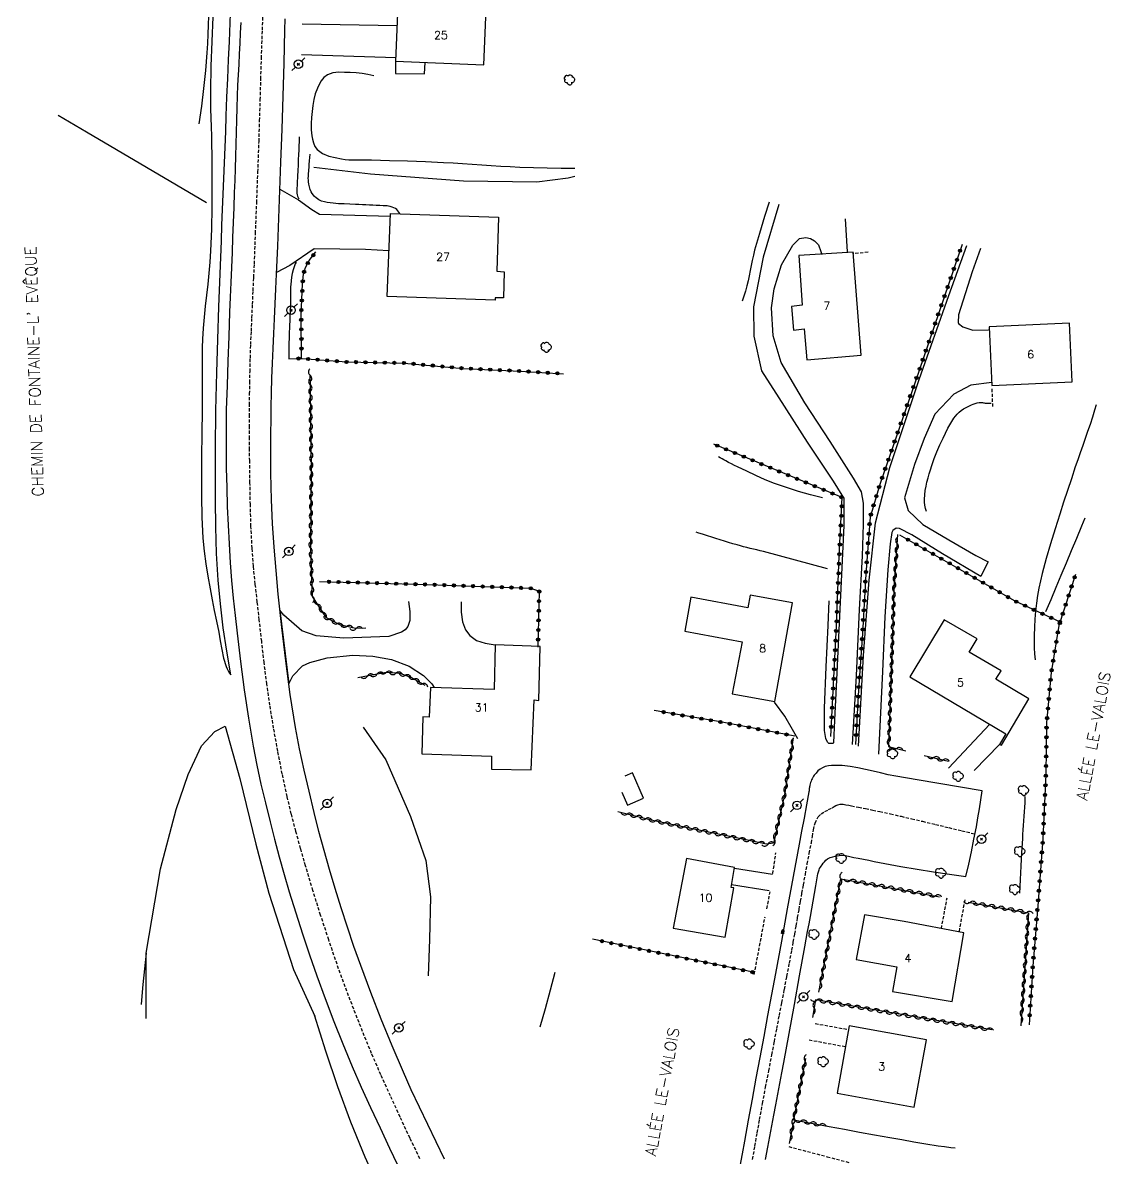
# Model space of a CAD drawing. Header units: millimetres. Extents: x 145999 to 147000, y 141000 to 142001.
# Drawn here: x 146229.4 to 146399.3, y 141453.7 to 141631.1 of the extents above; entities that cross this region are included whole.
import ezdxf
from ezdxf.enums import TextEntityAlignment as Align

# ---------------------------------------------------------------- set-up
doc = ezdxf.new("R2010")
doc.units = ezdxf.units.MM
doc.linetypes.add('DASHED', pattern=[0.75, 0.5, -0.25])
doc.layers.get('0').update_dxf_attribs({"linetype": 'CONTINUOUS'})
for name, color, linetype in [('W0001', 6, 'DASHED'), ('W0008', 7, 'CONTINUOUS'), ('W0014', 7, 'CONTINUOUS'), ('W0017', 7, 'CONTINUOUS'), ('W0101', 7, 'CONTINUOUS'), ('W0104', 1, 'CONTINUOUS'), ('W0112', 1, 'DASHED'), ('W0211', 2, 'CONTINUOUS'), ('W0214', 2, 'CONTINUOUS'), ('W0300', 7, 'CONTINUOUS'), ('W0310', 3, 'CONTINUOUS'), ('W0323', 7, 'CONTINUOUS'), ('W0330', 7, 'CONTINUOUS'), ('W0401', 7, 'CONTINUOUS'), ('W0473', 7, 'CONTINUOUS'), ('W0989', 7, 'CONTINUOUS'), ('W0991', 7, 'CONTINUOUS')]:
    doc.layers.add(name, color=color, linetype=linetype)
doc.styles.get("Standard").update_dxf_attribs({"font": 'romans.shx', "width": 0.85})

# ---------------------------------------------------------------- blocks, each defined once
blk = doc.blocks.new('T300')
for p, q in [((-0.8, 0.51), (-0.86, 0.34)), ((-0.86, 0.34), (-0.86, 0.17)), ((-0.86, 0.17), (-0.74, 0.06)), ((-0.69, 0.63), (-0.8, 0.51)), ((-0.8, -0.06), (-0.74, 0.06)), ((-0.74, 0.06), (-0.69, 0.11)), ((-0.57, 0.69), (-0.69, 0.63)), ((-0.46, 0.69), (-0.57, 0.69)), ((-0.29, 0.63), (-0.46, 0.69)), ((-0.29, 0.63), (-0.17, 0.74)), ((-0.23, 0.57), (-0.29, 0.63)), ((-0.17, 0.74), (-0.06, 0.8)), ((-0.06, 0.8), (0.06, 0.8)), ((0.06, 0.8), (0.23, 0.74)), ((0.23, 0.74), (0.34, 0.63)), ((0.34, 0.63), (0.4, 0.51)), ((0.46, 0.46), (0.34, 0.46)), ((0.4, 0.51), (0.4, 0.46)), ((0.57, 0.4), (0.46, 0.46)), ((0.57, 0.4), (0.69, 0.29)), ((0.69, 0.29), (0.74, 0.17)), ((0.74, 0.06), (0.69, -0.17)), ((0.74, 0.17), (0.74, 0.06)), ((-0.8, -0.17), (-0.8, -0.06)), ((-0.8, -0.23), (-0.8, -0.17)), ((-0.74, -0.34), (-0.8, -0.23)), ((-0.69, -0.4), (-0.74, -0.34)), ((-0.51, -0.46), (-0.69, -0.4)), ((-0.4, -0.46), (-0.51, -0.46)), ((-0.4, -0.46), (-0.34, -0.46)), ((-0.34, -0.46), (-0.34, -0.4)), ((-0.34, -0.51), (-0.34, -0.46)), ((-0.29, -0.63), (-0.34, -0.51)), ((-0.17, -0.74), (-0.29, -0.63)), ((-0.06, -0.8), (-0.17, -0.74)), ((0.06, -0.8), (-0.06, -0.8)), ((0.17, -0.74), (0.06, -0.8)), ((0.23, -0.69), (0.17, -0.74)), ((0.29, -0.46), (0.23, -0.46)), ((0.29, -0.63), (0.23, -0.69)), ((0.46, -0.4), (0.29, -0.46)), ((0.34, -0.51), (0.29, -0.63)), ((0.34, -0.51), (0.34, -0.46)), ((0.57, -0.34), (0.46, -0.4)), ((0.63, -0.29), (0.57, -0.34)), ((0.69, -0.17), (0.63, -0.29))]:
    blk.add_line(p, q)
blk = doc.blocks.new('T473')
for p, q in [((-0.166667, 0.166667), (0.166667, -0.166667)), ((-0.166667, -0.166667), (0.166667, 0.166667)), ((0.500001, 0.500001), (1.000002, 1.000002)), ((-1.000002, -1.000002), (-0.500001, -0.500001))]:
    blk.add_line(p, q)
blk.add_ellipse((0, 0), major_axis=(0.471405, 0.471405), ratio=1, start_param=5.4977871438, end_param=11.780972451)
blk = doc.blocks.new('T401')
for p, q in [((-0.3, 0.3), (0, 0.3)), ((-0.3, -0.25), (-0.3, 0.3)), ((-0.3, 0.15), (0, 0.15)), ((-0.3, 0), (0, 0)), ((0, 0.3), (0, -0.25)), ((-0.3, -0.15), (0, -0.15)), ((-0.3, -0.25), (-0.3, -0.3)), ((-0.3, -0.3), (0, -0.3)), ((0, -0.3), (0, -0.25))]:
    blk.add_line(p, q)
blk = doc.blocks.new('t310o')
at = {"color": 0, "linetype": 'Continuous'}
for centre, start, end in [((-0.5, 0.38), 216.8699, 323.1304), ((0.5, -0.37), 36.8699, 143.1303)]:
    blk.add_arc(centre, 0.625, start, end, dxfattribs=at)
blk = doc.blocks.new('t323o')
at = {"color": 0, "linetype": 'Continuous'}
for radius in [0.25, 0.15]:
    blk.add_circle((0, 0), radius, dxfattribs=at)

msp = doc.modelspace()

# ---------------------------------------------------------------- linework, layer by layer
at = {"layer": 'W0001'}
for points in [[(146291.45, 141453.66), (146289.91, 141456.91), (146288.37, 141460.19), (146286.85, 141463.48), (146285.36, 141466.78), (146283.92, 141470.11), (146282.5, 141473.56), (146281.12, 141477.04), (146279.79, 141480.53), (146278.52, 141484.04), (146277.21, 141487.87), (146275.95, 141491.71), (146274.75, 141495.57), (146273.6, 141499.44), (146272.83, 141502.12), (146272.08, 141504.82), (146271.38, 141507.52), (146270.73, 141510.24), (146269.96, 141513.78), (146269.26, 141517.34), (146268.62, 141520.91), (146268.03, 141524.49), (146267.55, 141527.82), (146267.13, 141531.16), (146266.75, 141534.5), (146266.38, 141537.84), (146266.06, 141540.63), (146265.75, 141543.42), (146265.47, 141546.22), (146265.26, 141549.02), (146265.08, 141552.42), (146264.98, 141555.83), (146264.92, 141559.23), (146264.88, 141562.64), (146264.86, 141564.38), (146264.85, 141566.13), (146264.84, 141567.88), (146264.84, 141569.62), (146264.85, 141571.37), (146264.87, 141573.11), (146264.9, 141574.86), (146264.93, 141576.6), (146264.98, 141578.71), (146265.05, 141580.81), (146265.14, 141582.91), (146265.23, 141585.01), (146265.33, 141587.12), (146265.42, 141589.22), (146265.52, 141591.32), (146265.61, 141593.42), (146265.79, 141598.2), (146265.98, 141602.98), (146266.16, 141607.75), (146266.34, 141612.53), (146266.43, 141615.78), (146266.53, 141619.03), (146266.62, 141622.29), (146266.72, 141625.54), (146266.87, 141629.94), (146267.03, 141634.35)], [(146343.41, 141453.58), (146343.77, 141455.65), (146344.13, 141457.73), (146344.5, 141459.8), (146344.96, 141462.33), (146345.44, 141464.86), (146345.93, 141467.39), (146346.41, 141469.92), (146346.8, 141471.96), (146347.19, 141474), (146347.58, 141476.04), (146347.98, 141478.08), (146348.37, 141480.12), (146348.76, 141482.16), (146349.15, 141484.2), (146349.53, 141486.24), (146349.76, 141487.52), (146349.99, 141488.79), (146350.21, 141490.06), (146350.43, 141491.34), (146350.66, 141492.61), (146350.88, 141493.88), (146351.11, 141495.16), (146351.34, 141496.43), (146351.64, 141498.08), (146351.93, 141499.72), (146352.24, 141501.37), (146352.59, 141503.01), (146352.76, 141504.01), (146352.91, 141505.05), (146353.16, 141506.1), (146353.65, 141507.05), (146354.12, 141507.54), (146354.68, 141507.91), (146355.27, 141508.21), (146355.83, 141508.49), (146356.12, 141508.66), (146356.42, 141508.82), (146356.73, 141508.96), (146357.07, 141509.04), (146357.52, 141509.04), (146357.97, 141508.97), (146358.41, 141508.87), (146358.84, 141508.77), (146359.95, 141508.57), (146361.05, 141508.36), (146362.15, 141508.13), (146363.25, 141507.89), (146364.92, 141507.53), (146366.59, 141507.15), (146368.25, 141506.76), (146369.92, 141506.37), (146371.97, 141505.88), (146374.03, 141505.39), (146376.08, 141504.9), (146378.13, 141504.4)]]:
    msp.add_lwpolyline(points, dxfattribs=at)
at = {"layer": 'W0008'}
for points in [[(146263.47, 141631.13), (146263.4, 141629.5), (146263.33, 141627.86), (146263.25, 141626.22), (146263.16, 141624.58), (146263.08, 141622.95), (146263, 141621.31), (146262.94, 141619.67), (146262.87, 141617.78), (146262.81, 141615.89), (146262.76, 141614), (146262.7, 141612.11), (146262.65, 141610.22), (146262.6, 141608.33), (146262.54, 141606.44), (146262.48, 141604.55), (146262.4, 141602.21), (146262.31, 141599.87), (146262.21, 141597.54), (146262.12, 141595.2), (146262.02, 141592.87), (146261.92, 141590.53), (146261.83, 141588.2), (146261.74, 141585.86), (146261.61, 141582.06), (146261.47, 141578.25), (146261.35, 141574.45), (146261.23, 141570.65)], [(146295.32, 141453.61), (146294.02, 141456.33), (146292.7, 141459.03), (146291.39, 141461.74), (146290.11, 141464.46), (146288.87, 141467.21), (146287.12, 141471.33), (146285.42, 141475.48), (146283.79, 141479.65), (146282.22, 141483.85), (146281.16, 141486.84), (146280.14, 141489.84), (146279.16, 141492.86), (146278.23, 141495.89), (146277.35, 141498.84), (146276.51, 141501.81), (146275.7, 141504.78), (146274.94, 141507.77), (146274.14, 141511.06), (146273.38, 141514.36), (146272.67, 141517.68), (146272.05, 141521.01), (146271.22, 141526.2), (146270.51, 141531.41), (146269.9, 141536.64), (146269.35, 141541.86), (146269, 141545.53), (146268.69, 141549.2), (146268.45, 141552.88), (146268.28, 141556.56), (146268.22, 141558.65), (146268.18, 141560.74), (146268.16, 141562.82), (146268.16, 141564.91), (146268.18, 141566.99), (146268.21, 141569.08), (146268.25, 141571.17), (146268.29, 141573.25), (146268.35, 141575.57), (146268.43, 141577.9), (146268.53, 141580.22), (146268.64, 141582.54), (146268.76, 141584.86), (146268.87, 141587.19), (146268.98, 141589.51), (146269.08, 141591.83), (146269.26, 141596.19), (146269.44, 141600.56), (146269.61, 141604.92), (146269.76, 141609.29), (146269.94, 141614.44), (146270.11, 141619.6), (146270.26, 141624.76), (146270.39, 141629.92), (146270.43, 141631.71)], [(146261.23, 141570.65), (146261.2, 141567.62), (146261.2, 141564.58), (146261.23, 141561.54), (146261.29, 141558.51), (146261.38, 141555.56), (146261.5, 141552.62), (146261.65, 141549.68), (146261.84, 141546.74), (146262.06, 141543.99), (146262.31, 141541.24), (146262.59, 141538.49), (146262.91, 141535.75), (146263.45, 141531.32), (146264.03, 141526.9), (146264.68, 141522.49), (146265.42, 141518.1), (146266, 141515.13), (146266.64, 141512.18), (146267.33, 141509.24), (146268.05, 141506.3), (146268.74, 141503.56), (146269.48, 141500.82), (146270.24, 141498.09), (146271.05, 141495.37), (146272.07, 141492.07), (146273.13, 141488.79), (146274.23, 141485.52), (146275.38, 141482.26), (146276.68, 141478.69), (146278.02, 141475.13), (146279.42, 141471.6), (146280.87, 141468.08), (146282.27, 141464.87), (146283.74, 141461.68), (146285.23, 141458.51), (146286.73, 141455.34), (146287.96, 141452.75)]]:
    msp.add_lwpolyline(points, dxfattribs=at)
at = {"layer": 'W0014'}
for points in [[(146379.22, 141511.14), (146375.85, 141511.7), (146372.49, 141512.27), (146369.12, 141512.84), (146365.76, 141513.42), (146364.57, 141513.65), (146363.39, 141513.92), (146362.21, 141514.2), (146361.03, 141514.48), (146359.84, 141514.73), (146358.63, 141514.94), (146357.41, 141515.07), (146356.19, 141515.11), (146355.71, 141515.09), (146355.23, 141515.04), (146354.75, 141514.93), (146354.3, 141514.74), (146353.93, 141514.51), (146353.6, 141514.23), (146353.31, 141513.91), (146353.04, 141513.58), (146352.91, 141513.4), (146352.8, 141513.22), (146352.7, 141513.02), (146352.61, 141512.83), (146352.53, 141512.63), (146352.46, 141512.43), (146352.4, 141512.22), (146352.34, 141512.01), (146352.32, 141511.89), (146352.29, 141511.76), (146352.27, 141511.63), (146352.26, 141511.5), (146352.24, 141511.37), (146352.23, 141511.24), (146352.21, 141511.11), (146352.19, 141510.99), (146351.83, 141508.93), (146351.45, 141506.88), (146351.06, 141504.83), (146350.68, 141502.78), (146349.75, 141497.74), (146348.82, 141492.69), (146347.89, 141487.64), (146346.96, 141482.59), (146346.36, 141479.32), (146345.75, 141476.05), (146345.15, 141472.78), (146344.54, 141469.51), (146343.93, 141466.24), (146343.33, 141462.97), (146342.72, 141459.7), (146342.12, 141456.43), (146341.77, 141454.47), (146341.43, 141452.51)], [(146376.7, 141497.74), (146377.15, 141499.68), (146377.57, 141501.62), (146377.97, 141503.57), (146378.34, 141505.53), (146378.59, 141506.93), (146378.82, 141508.33), (146379.03, 141509.73), (146379.22, 141511.14)], [(146345.4, 141453.54), (146345.77, 141455.51), (146346.08, 141457.16), (146346.39, 141458.82), (146346.7, 141460.47), (146347.02, 141462.12), (146347.33, 141463.77), (146347.64, 141465.42), (146347.95, 141467.07), (146348.26, 141468.72), (146349.09, 141473.23), (146349.92, 141477.74), (146350.74, 141482.25), (146351.56, 141486.76), (146351.78, 141487.95), (146351.99, 141489.14), (146352.21, 141490.34), (146352.42, 141491.53), (146352.64, 141492.72), (146352.86, 141493.91), (146353.08, 141495.11), (146353.3, 141496.3), (146353.39, 141496.92), (146353.48, 141497.54), (146353.59, 141498.16), (146353.77, 141498.77), (146353.87, 141498.99), (146353.99, 141499.19), (146354.12, 141499.39), (146354.26, 141499.58), (146354.44, 141499.83), (146354.63, 141500.07), (146354.85, 141500.3), (146355.09, 141500.5), (146355.29, 141500.62), (146355.5, 141500.71), (146355.72, 141500.78), (146355.95, 141500.85), (146356.27, 141500.93), (146356.59, 141501), (146356.92, 141501.05), (146357.26, 141501.06), (146357.92, 141501.01), (146358.58, 141500.89), (146359.23, 141500.74), (146359.87, 141500.6), (146360.71, 141500.44), (146361.55, 141500.28), (146362.38, 141500.12), (146363.22, 141499.96), (146364.05, 141499.79), (146364.89, 141499.63), (146365.72, 141499.48), (146366.56, 141499.33), (146369.09, 141498.9), (146371.63, 141498.49), (146374.17, 141498.1), (146376.71, 141497.74)]]:
    msp.add_lwpolyline(points, dxfattribs=at)
at = {"layer": 'W0017'}
for points in [[(146273.07, 141630.91), (146287.9, 141630.64)], [(146287.69, 141625.62), (146272.95, 141626.09)], [(146269.6, 141605.11), (146272.48, 141603.45), (146274.57, 141601.93), (146275.77, 141601.2), (146286.83, 141600.86)], [(146347.51, 141602.72), (146345.07, 141594.45), (146343.52, 141586.74), (146343.58, 141582.14), (146344.81, 141576.74), (146347.52, 141572.53), (146351.94, 141565.6), (146356, 141559.49), (146357.35, 141557.29), (146357.63, 141556.85), (146357.64, 141555.93), (146357.63, 141552.57), (146357.31, 141546.02), (146356.9, 141537.31), (146356.51, 141528.48), (146356.19, 141522.17), (146356.02, 141518.61), (146355.93, 141518.52), (146355.75, 141518.51), (146355.52, 141518.52), (146355.31, 141518.52), (146355.32, 141518.53), (146355.1, 141518.72), (146354.86, 141519.32), (146354.62, 141520.56), (146354.62, 141524.02), (146354.91, 141530.51), (146355.21, 141536.96), (146355.36, 141540.8)], [(146358.2, 141595.32), (146357.92, 141600.44)], [(146359.02, 141518.35), (146359.64, 141529.07), (146360.11, 141539.45), (146360.56, 141547.77), (146360.71, 141552.78), (146360.74, 141556.08), (146360.38, 141557.8), (146359.16, 141559.94), (146355.51, 141565.67), (146351.58, 141571.74), (146347.87, 141578.01), (146346.59, 141582.17), (146346.35, 141586.54), (146346.76, 141589.55), (146347.92, 141593.26), (146349.7, 141596.37), (146350.73, 141597.41), (146351.73, 141597.54), (146352.42, 141597.41), (146353.07, 141597.04), (146353.7, 141596.41), (146354.08, 141595.37), (146354.19, 141594.89)], [(146286.62, 141595.45), (146282.96, 141595.65), (146274.94, 141595.76), (146271.13, 141593.19)], [(146359.92, 141518.12), (146360.71, 141532.28), (146361.6, 141544.02), (146362.6, 141553), (146364.81, 141561.64), (146369.4, 141575.39), (146374.04, 141588.51), (146376.87, 141596.28)], [(146378.96, 141595.82), (146377.69, 141592.18), (146375.56, 141585.44), (146375.51, 141584.25), (146375.55, 141584.1), (146376.22, 141583.59), (146377.79, 141583.08), (146380.26, 141583.11)], [(146271.13, 141593.19), (146269.09, 141592.1)], [(146380.73, 141574.89), (146377.5, 141574.49), (146374.83, 141573.1), (146371.88, 141569.94), (146370.17, 141566.14), (146368.67, 141562.07), (146367.1, 141556.87), (146367.69, 141554.92), (146369.98, 141552.74), (146374.04, 141550.34), (146378.24, 141547.89), (146380.18, 141546.88)], [(146379.02, 141544.62), (146373.06, 141548.16), (146368.27, 141551.12), (146366.35, 141552.11), (146365.81, 141552.15), (146365.32, 141551.79), (146365.16, 141551.5), (146364.89, 141549.73), (146364.52, 141545.66), (146364.04, 141538.33), (146363.67, 141529.77), (146363.21, 141520.12), (146363.08, 141516.87)], [(146380.18, 141546.88), (146379.58, 141545.71), (146379.02, 141544.61)], [(146289.7, 141540.71), (146289.9, 141539.14), (146289.89, 141537.74), (146289.58, 141536.81), (146289.16, 141536.28), (146288.58, 141535.9), (146286.59, 141535.25), (146279.57, 141534.98), (146275.24, 141535.33), (146273.04, 141536.1), (146270.19, 141538.58), (146269.6, 141539.37), (146270.98, 141527.85), (146271.61, 141529.08), (146273.12, 141530.63), (146274.25, 141531.18), (146276.96, 141531.88), (146280.96, 141532.33), (146284.12, 141532.18), (146287.04, 141531.66), (146289.76, 141530.6), (146292.01, 141529.15), (146293.31, 141527.82), (146293.67, 141527.26)], [(146297.9, 141540.64), (146297.89, 141539.01), (146298.1, 141537.54), (146298.56, 141536.25), (146299.26, 141535.37), (146300.3, 141534.62), (146301.62, 141534.19), (146303.23, 141533.93)], [(146350.44, 141519.24), (146349.62, 141520.71), (146348.41, 141522.77), (146346.84, 141525)], [(146380.45, 141521.53), (146373.99, 141514.66)], [(146378.02, 141514.33), (146381.96, 141518.38)], [(146340.57, 141499.04), (146346.52, 141498.1)], [(146345.99, 141495.49), (146340.13, 141496.44)]]:
    msp.add_lwpolyline(points, dxfattribs=at)
at = {"layer": 'W0101'}
for points in [[(146301.81, 141633.2), (146288.03, 141633.77), (146287.67, 141625.07), (146301.45, 141624.5)], [(146286.35, 141588.34), (146286.85, 141601.29), (146303.74, 141600.71), (146303.49, 141592.27), (146304.62, 141592.16), (146304.49, 141588.1), (146303.22, 141588.11), (146303.2, 141587.76)], [(146350.6, 141594.71), (146351.14, 141586.96), (146349.46, 141586.79), (146349.8, 141583.05), (146351.44, 141583.26), (146351.86, 141578.46), (146360.35, 141579.17), (146359.13, 141595.27)], [(146392.86, 141584.18), (146380.32, 141583.6), (146380.75, 141574.41), (146393.29, 141575)], [(146346.88, 141525.07), (146349.64, 141540.48), (146343.03, 141541.71), (146342.64, 141539.73), (146333.77, 141541.35), (146332.83, 141536.06), (146341.76, 141534.4), (146340.22, 141526.26)], [(146367.95, 141528.96), (146382.96, 141520.03), (146381.96, 141518.38), (146382.24, 141518.26), (146386.53, 141525.49), (146381.38, 141528.59), (146382.2, 141529.88), (146377.23, 141532.81), (146378.45, 141534.85), (146373.3, 141537.86)], [(146308.83, 141514.39), (146309.28, 141525.36), (146310.04, 141525.25), (146310.25, 141533.69), (146303.23, 141533.93), (146303.05, 141526.98), (146293.11, 141527.27), (146292.91, 141522.66), (146291.9, 141522.7), (146291.76, 141516.91), (146302.64, 141516.53), (146302.63, 141514.54)], [(146339.1, 141488.28), (146340.47, 141495.98), (146340.06, 141496.04), (146340.59, 141499.17), (146333.07, 141500.57), (146331.01, 141489.69)], [(146376.38, 141488.95), (146367.08, 141490.71), (146360.85, 141491.77), (146359.58, 141484.81), (146365.92, 141483.63), (146365.27, 141479.77), (146374.56, 141478.22)], [(146370.53, 141472.24), (146358.48, 141474.43), (146356.58, 141463.92), (146368.63, 141461.74)]]:
    msp.add_lwpolyline(points, close=True, dxfattribs=at)
at = {"layer": 'W0104'}
for points in [[(146287.67, 141625.07), (146287.63, 141623.17), (146292.19, 141623.08), (146292.27, 141624.88)], [(146326.37, 141509.99), (146324.65, 141513.94), (146323.46, 141513.42)], [(146322.97, 141510.94), (146323.86, 141508.9), (146326.37, 141509.99)]]:
    msp.add_lwpolyline(points, dxfattribs=at)
at = {"layer": 'W0112'}
for points in [[(146361.43, 141595.24), (146359.15, 141595.02)], [(146380.76, 141573.89), (146380.86, 141571)], [(146346.56, 141498.21), (146347.04, 141501.43)], [(146345.63, 141492.72), (146346.13, 141495.34)], [(146372.88, 141489.61), (146373.77, 141494.42)], [(146376.52, 141494.1), (146375.62, 141489.1)], [(146343.66, 141482.46), (146345.35, 141491.47)], [(146353.18, 141474.8), (146358.17, 141473.89)], [(146357.88, 141471.14), (146352.08, 141472.23)], [(146349.07, 141455.58), (146355.04, 141454), (146358.51, 141453.07)]]:
    msp.add_lwpolyline(points, dxfattribs=at)
at = {"layer": 'W0211'}
for points in [[(146259.14, 141631.98), (146258.96, 141628.15), (146258.82, 141624.31), (146258.75, 141620.47), (146258.75, 141619.06), (146258.77, 141617.64), (146258.81, 141616.22), (146258.85, 141614.81), (146258.9, 141613.39), (146258.94, 141611.98), (146258.97, 141610.56), (146258.98, 141609.15), (146258.98, 141605.72), (146258.96, 141602.29), (146258.9, 141598.86), (146258.76, 141595.44), (146258.65, 141593.71), (146258.5, 141591.99), (146258.32, 141590.28), (146258.13, 141588.56), (146257.95, 141586.84), (146257.78, 141585.12), (146257.63, 141583.4), (146257.53, 141581.67), (146257.48, 141580.34), (146257.45, 141579), (146257.44, 141577.67), (146257.45, 141576.33), (146257.46, 141574.99), (146257.47, 141573.66), (146257.47, 141572.32), (146257.47, 141570.98), (146257.46, 141570.08), (146257.44, 141569.18), (146257.42, 141568.27), (146257.41, 141567.37), (146257.39, 141566.47), (146257.38, 141565.56), (146257.37, 141564.66), (146257.36, 141563.76), (146257.36, 141560.46), (146257.35, 141557.17), (146257.4, 141553.87), (146257.58, 141550.57), (146257.78, 141548.58), (146258.05, 141546.6), (146258.36, 141544.63), (146258.69, 141542.66), (146259, 141540.97), (146259.33, 141539.29), (146259.68, 141537.61), (146260.04, 141535.93), (146260.29, 141534.58), (146260.52, 141533.22), (146260.81, 141531.86), (146261.22, 141530.54), (146261.37, 141530.19), (146261.54, 141529.86), (146261.73, 141529.53), (146261.95, 141529.23)], [(146288.32, 141601.29), (146288.19, 141601.51), (146288.03, 141601.71), (146287.84, 141601.89), (146287.64, 141602.05), (146287.38, 141602.19), (146287.11, 141602.3), (146286.83, 141602.38), (146286.54, 141602.45), (146286.34, 141602.48), (146286.14, 141602.49), (146285.94, 141602.49), (146285.74, 141602.5), (146285.19, 141602.53), (146284.65, 141602.56), (146284.1, 141602.58), (146283.56, 141602.6), (146283.01, 141602.63), (146282.47, 141602.65), (146281.92, 141602.68), (146281.38, 141602.71), (146280.51, 141602.75), (146279.64, 141602.78), (146278.77, 141602.82), (146277.9, 141602.9), (146277.45, 141602.96), (146277, 141603.01), (146276.55, 141603.1), (146276.11, 141603.23), (146275.88, 141603.32), (146275.65, 141603.44), (146275.44, 141603.57), (146275.24, 141603.73), (146275.02, 141603.94), (146274.82, 141604.16), (146274.64, 141604.41), (146274.49, 141604.67), (146274.33, 141605.05), (146274.21, 141605.44), (146274.12, 141605.85), (146274.06, 141606.25), (146274.04, 141606.52), (146274.03, 141606.8), (146274.04, 141607.07), (146274.06, 141607.34), (146274.08, 141607.6), (146274.11, 141607.87), (146274.13, 141608.14), (146274.15, 141608.41), (146274.19, 141608.95), (146274.23, 141609.49), (146274.28, 141610.03), (146274.33, 141610.57)], [(146370.53, 141554.77), (146370.39, 141555.24), (146370.29, 141555.72), (146370.24, 141556.21), (146370.24, 141556.7), (146370.28, 141557.38), (146370.36, 141558.04), (146370.48, 141558.7), (146370.63, 141559.36), (146370.8, 141560), (146370.99, 141560.65), (146371.18, 141561.28), (146371.38, 141561.92), (146371.75, 141563.01), (146372.18, 141564.08), (146372.65, 141565.14), (146373.14, 141566.18), (146373.51, 141566.99), (146373.91, 141567.79), (146374.33, 141568.57), (146374.82, 141569.32), (146375.08, 141569.65), (146375.35, 141569.96), (146375.65, 141570.25), (146375.96, 141570.52), (146376.34, 141570.79), (146376.74, 141571.01), (146377.14, 141571.22), (146377.56, 141571.4), (146377.85, 141571.53), (146378.15, 141571.64), (146378.46, 141571.74), (146378.77, 141571.79), (146378.91, 141571.8), (146379.05, 141571.79), (146379.18, 141571.78), (146379.31, 141571.76), (146379.45, 141571.73), (146379.58, 141571.71), (146379.71, 141571.69), (146379.84, 141571.68), (146380.05, 141571.67), (146380.26, 141571.66), (146380.46, 141571.66), (146380.67, 141571.66)], [(146248.74, 141485.79), (146248.45, 141483.34), (146248.19, 141480.88), (146247.97, 141478.42), (146247.91, 141477.74)], [(146274.97, 141476.15), (146276.69, 141470.52), (146278.58, 141464.94), (146280.63, 141459.43), (146282.85, 141453.97), (146284.57, 141450.16)]]:
    msp.add_lwpolyline(points, dxfattribs=at)
at = {"layer": 'W0214'}
for points in [[(146261.95, 141529.24), (146261.3, 141532.92), (146260.75, 141536.61), (146260.3, 141540.33), (146259.95, 141544.05), (146259.7, 141548.19), (146259.59, 141552.34), (146259.56, 141556.49), (146259.54, 141560.64), (146259.53, 141562.62), (146259.53, 141564.59), (146259.55, 141566.57), (146259.57, 141568.55), (146259.61, 141570.52), (146259.65, 141572.5), (146259.69, 141574.48), (146259.73, 141576.45), (146259.88, 141581.59), (146260.06, 141586.73), (146260.26, 141591.87), (146260.46, 141597.01), (146260.55, 141599.45), (146260.65, 141601.89), (146260.74, 141604.33), (146260.84, 141606.78), (146260.94, 141609.22), (146261.03, 141611.66), (146261.13, 141614.1), (146261.22, 141616.55), (146261.33, 141619.45), (146261.46, 141622.36), (146261.58, 141625.27), (146261.7, 141628.17), (146261.81, 141631.08), (146261.91, 141633.99)], [(146272.61, 141613.24), (146272.58, 141612.56), (146272.55, 141611.87), (146272.53, 141611.19), (146272.5, 141610.5), (146272.46, 141609.66), (146272.43, 141608.82), (146272.39, 141607.98), (146272.35, 141607.14), (146272.34, 141606.92), (146272.33, 141606.69), (146272.31, 141606.47), (146272.3, 141606.24), (146272.29, 141606.02), (146272.28, 141605.79), (146272.27, 141605.57), (146272.26, 141605.34), (146272.25, 141605.12), (146272.24, 141604.89), (146272.23, 141604.66), (146272.25, 141604.44), (146272.3, 141604.21), (146272.36, 141604), (146272.44, 141603.79), (146272.54, 141603.58)], [(146272.11, 141593.71), (146271.97, 141593.42), (146271.86, 141593.12), (146271.75, 141592.82), (146271.66, 141592.51), (146271.53, 141591.94), (146271.42, 141591.37), (146271.34, 141590.8), (146271.28, 141590.22), (146271.25, 141589.85), (146271.24, 141589.47), (146271.24, 141589.1), (146271.24, 141588.72), (146271.25, 141588.35), (146271.25, 141587.97), (146271.25, 141587.6), (146271.24, 141587.22), (146271.23, 141586.75), (146271.21, 141586.29), (146271.2, 141585.82), (146271.17, 141585.35), (146271.15, 141584.88), (146271.13, 141584.42), (146271.11, 141583.95), (146271.09, 141583.48), (146271.06, 141582.66), (146271.02, 141581.84), (146270.99, 141581.02), (146270.97, 141580.2), (146270.97, 141579.81), (146270.97, 141579.41), (146270.98, 141579.02), (146271, 141578.62)], [(146397.06, 141571.42), (146396.81, 141570.6), (146396.46, 141569.48), (146396.09, 141568.36), (146395.71, 141567.25), (146395.33, 141566.15), (146394.94, 141565.04), (146394.55, 141563.93), (146394.17, 141562.83), (146393.79, 141561.72), (146393.18, 141559.88), (146392.57, 141558.04), (146391.97, 141556.21), (146391.39, 141554.36), (146390.65, 141552.05), (146389.93, 141549.73), (146389.23, 141547.4), (146388.61, 141545.05), (146388.35, 141543.91), (146388.11, 141542.77), (146387.91, 141541.62), (146387.73, 141540.46), (146387.59, 141539.2), (146387.48, 141537.93), (146387.41, 141536.67), (146387.37, 141535.4), (146387.36, 141534.44), (146387.38, 141533.48), (146387.43, 141532.52), (146387.51, 141531.57)]]:
    msp.add_lwpolyline(points, dxfattribs=at)
at = {"layer": 'W0300'}
for points in [[(146257.01, 141615.27), (146257.4, 141618.04), (146257.74, 141620.82), (146258.03, 141623.6), (146258.26, 141626.39), (146258.35, 141627.83), (146258.41, 141629.27), (146258.45, 141630.72), (146258.48, 141632.16)], [(146284.27, 141622.79), (146283.35, 141622.99), (146282.43, 141623.15), (146281.5, 141623.25), (146280.56, 141623.29), (146279.7, 141623.33), (146278.8, 141623.36), (146277.88, 141623.27), (146277.01, 141622.94), (146276.47, 141622.53), (146276.05, 141622.01), (146275.72, 141621.44), (146275.44, 141620.86), (146275.11, 141619.98), (146274.88, 141619.07), (146274.73, 141618.15), (146274.61, 141617.23), (146274.52, 141616.29), (146274.46, 141615.34), (146274.47, 141614.38), (146274.59, 141613.43), (146274.69, 141612.88), (146274.82, 141612.32), (146275.04, 141611.77), (146275.4, 141611.29), (146276.25, 141610.66), (146277.23, 141610.26), (146278.23, 141610.03), (146279.2, 141609.84), (146279.79, 141609.74), (146280.38, 141609.69), (146280.97, 141609.66), (146281.56, 141609.66), (146282.15, 141609.67), (146282.73, 141609.69), (146283.32, 141609.69), (146283.91, 141609.68), (146286.72, 141609.59), (146289.52, 141609.5), (146292.33, 141609.39), (146295.14, 141609.27), (146296.63, 141609.19), (146298.12, 141609.1), (146299.61, 141609), (146301.1, 141608.89), (146302.58, 141608.79), (146304.07, 141608.69), (146305.56, 141608.61), (146307.05, 141608.54), (146309.2, 141608.47), (146311.35, 141608.41), (146313.5, 141608.38), (146315.65, 141608.38)], [(146345.99, 141603.05), (146345.27, 141600.8), (146344.46, 141598.19), (146343.72, 141595.56), (146343.52, 141594.76), (146343.35, 141593.97), (146343.18, 141593.17), (146343.02, 141592.37), (146342.86, 141591.56), (146342.69, 141590.77), (146342.5, 141589.97), (146342.28, 141589.18), (146341.78, 141587.62)], [(146354.33, 141556.9), (146352.43, 141557.36), (146350.55, 141557.89), (146348.68, 141558.48), (146346.84, 141559.13), (146345.37, 141559.72), (146343.92, 141560.36), (146342.49, 141561.03), (146341.07, 141561.71), (146340.59, 141561.94), (146340.12, 141562.18), (146339.66, 141562.42), (146339.2, 141562.67), (146338.91, 141562.82), (146338.63, 141562.98), (146338.36, 141563.14), (146338.08, 141563.31)], [(146389.21, 141539.13), (146390.01, 141541.03), (146390.8, 141542.93), (146391.59, 141544.82), (146392.39, 141546.72), (146393.2, 141548.66), (146394.02, 141550.59), (146394.83, 141552.53), (146395.32, 141553.75)], [(146355.08, 141545.8), (146352.58, 141546.49), (146350.09, 141547.17), (146347.59, 141547.84), (146345.08, 141548.5), (146344.57, 141548.63), (146344.06, 141548.75), (146343.54, 141548.88), (146343.03, 141549), (146342.51, 141549.13), (146342, 141549.26), (146341.49, 141549.39), (146340.98, 141549.53), (146340.31, 141549.72), (146339.65, 141549.92), (146338.99, 141550.12), (146338.34, 141550.33), (146337.68, 141550.54), (146337.02, 141550.75), (146336.36, 141550.96), (146335.71, 141551.16), (146334.86, 141551.42), (146334.58, 141551.51)], [(146385.12, 141495.15), (146385.22, 141497.27), (146385.33, 141499.39), (146385.45, 141501.51), (146385.57, 141503.62), (146385.62, 141504.33), (146385.67, 141505.04), (146385.72, 141505.74), (146385.77, 141506.45), (146385.82, 141507.15), (146385.87, 141507.86), (146385.91, 141508.57), (146385.95, 141509.27), (146385.96, 141509.52), (146385.97, 141509.77), (146385.98, 141510.01), (146385.98, 141510.26)], [(146312.5, 141482.76), (146311.78, 141479.99), (146311, 141477.09), (146310.18, 141474.21)], [(146355.37, 141458.72), (146357.73, 141458.28), (146360.09, 141457.84), (146362.45, 141457.41), (146364.81, 141456.99), (146366.69, 141456.66), (146368.58, 141456.32), (146370.46, 141456), (146372.35, 141455.71), (146373.35, 141455.57), (146374.35, 141455.45), (146375.03, 141455.37)]]:
    msp.add_lwpolyline(points, dxfattribs=at)
at = {"layer": 'W0310'}
for points in [[(146283, 141536.52), (146281.4, 141536.49), (146278.93, 141537.08), (146276.86, 141538.15), (146274.68, 141541.5), (146274.4, 141549.1), (146274.52, 141561.41), (146274.42, 141569.27), (146274.37, 141574.17), (146274.3, 141576.1)], [(146366.05, 141551.18), (146365.47, 141542.6), (146365.2, 141533.86), (146364.64, 141518.08), (146367.35, 141517.36)], [(146292.28, 141527.59), (146290.2, 141528.8), (146288.39, 141529.43), (146286.17, 141529.61), (146281.78, 141528.76)], [(146349.76, 141519.41), (146348.38, 141510.49), (146346.75, 141503.4), (146346.65, 141502.95), (146345.58, 141502.8), (146341.11, 141503.72), (146332.97, 141505.43), (146327.57, 141506.56), (146322.55, 141507.82), (146322.36, 141507.87)], [(146370.21, 141516.67), (146373.99, 141515.76)], [(146353.76, 141479.7), (146357.19, 141497.39), (146372.61, 141494.6)], [(146377.07, 141493.76), (146386.48, 141492.1), (146385.27, 141474.41)], [(146380.75, 141473.79), (146353.2, 141478.49), (146352.76, 141475.74)], [(146351.67, 141469.33), (146349.81, 141459.77), (146355.37, 141458.71)], [(146349.72, 141459.3), (146349.13, 141456.04)]]:
    msp.add_lwpolyline(points, dxfattribs=at)
at = {"layer": 'W0323'}
for points in [[(146376.1, 141596.45), (146375.61, 141594.94), (146369.39, 141576.77), (146363.26, 141558.96), (146361.75, 141553.86), (146361.08, 141544.97), (146360.56, 141535.71), (146359.93, 141526.88), (146359.48, 141518.36)], [(146272.99, 141578.7), (146272.92, 141585.43), (146273.14, 141590.33), (146273.26, 141591.81), (146273.57, 141592.86), (146274.19, 141593.96), (146274.71, 141594.64), (146275.2, 141595.3)], [(146271, 141578.62), (146273.09, 141578.64), (146280.01, 141578.11), (146288.98, 141577.94), (146298.21, 141577.11), (146307.11, 141576.69), (146313.86, 141576.27)], [(146355.6, 141519.62), (146356.5, 141536.91), (146356.94, 141547.83), (146357.39, 141556.94), (146337.33, 141565.26)], [(146366.36, 141551.1), (146375.47, 141545.91), (146384.23, 141540.84), (146391.42, 141537.51)], [(146393.82, 141544.93), (146391.23, 141536.93), (146390.03, 141529.63), (146389.31, 141521.79), (146389.2, 141513.69), (146388.74, 141503.64), (146387.92, 141493.19), (146387.15, 141483.77), (146386.56, 141474.59)], [(146275.77, 141543.83), (146294.23, 141543.3), (146308.78, 141542.76), (146310.1, 141542.33), (146309.88, 141533.56)], [(146349.98, 141519.69), (146338.67, 141521.83), (146328.04, 141523.69)], [(146343.51, 141482.8), (146318.41, 141487.95)]]:
    msp.add_lwpolyline(points, dxfattribs=at)
at = {"layer": 'W0330'}
for points in [[(146258.13, 141602.95), (146239.38, 141613.98), (146234.96, 141616.58)], [(146274.89, 141608.53), (146283.72, 141607.46), (146298.28, 141606.39), (146309.72, 141606.22), (146314.58, 141606.87), (146315.64, 141607.11)], [(146248.74, 141485.8), (146250.96, 141498.95), (146253.38, 141508.2), (146255.27, 141513.67), (146257.35, 141518.14), (146259.41, 141520.38), (146261.03, 141521.23)], [(146261.03, 141521.23), (146263.33, 141513.06), (146265.84, 141502.81), (146267.89, 141495.14), (146271.71, 141483.21), (146275.04, 141475.94)], [(146282.61, 141521.07), (146286.12, 141515.96), (146289.98, 141507.11), (146292.39, 141500.27), (146293.1, 141494.56), (146292.93, 141487.89), (146292.76, 141482.26)], [(146248.74, 141475.6), (146248.74, 141485.79)]]:
    msp.add_lwpolyline(points, dxfattribs=at)

# ---------------------------------------------------------------- block references
at = {"layer": 'W0300'}
for p in [(146314.86, 141622.14), (146311.22, 141580.38), (146365.28, 141516.91), (146375.53, 141513.38), (146385.75, 141511.17), (146385.15, 141501.65), (146357.27, 141500.57), (146372.83, 141498.26), (146384.38, 141495.71), (146353.02, 141488.69), (146342.89, 141471.58), (146354.45, 141468.82)]:
    msp.add_blockref('T300', p, dxfattribs=at)
at = {"layer": 'W0310'}
for p, rotation in [((146274.31, 141576.03), 91.8409102368359), ((146274.35, 141574.53), 91.8409102368359), ((146274.38, 141573.03), 90.60875938331561), ((146274.39, 141571.53), 90.60875938331561), ((146274.41, 141570.03), 90.60875938331561), ((146274.43, 141568.53), 90.71388376710168), ((146274.45, 141567.03), 90.71388376710168), ((146274.46, 141565.53), 90.71388376710168), ((146274.48, 141564.03), 90.71388376710168), ((146274.5, 141562.53), 90.71388376710168), ((146274.51, 141561.03), 89.44117081034551), ((146274.5, 141559.53), 89.44117081034551), ((146274.48, 141558.03), 89.44117081034551), ((146274.47, 141556.53), 89.44117081034551), ((146274.45, 141555.03), 89.44117081034551), ((146274.44, 141553.53), 89.44117081034551), ((146274.41, 141550.53), 89.44117081034551), ((146274.42, 141552.03), 89.44117081034551), ((146274.4, 141549.03), 92.13865135984284), ((146365.95, 141549.75), 266.1730735111072), ((146274.45, 141547.53), 92.13865135984284), ((146365.75, 141546.76), 266.1730735111072), ((146365.85, 141548.25), 266.1730735111072), ((146274.51, 141546.03), 92.13865135984284), ((146365.65, 141545.26), 266.1730735111072), ((146274.57, 141544.53), 92.13865135984284), ((146365.55, 141543.76), 266.1730735111072), ((146274.62, 141543.04), 92.13865135984284), ((146274.68, 141541.54), 92.13865135984284), ((146365.46, 141542.27), 268.2444575267687), ((146275.48, 141540.27), 123.0888621625862), ((146365.42, 141540.77), 268.2444575267687), ((146276.3, 141539.02), 123.0888621625862), ((146365.37, 141539.27), 268.2444575267687), ((146277.28, 141537.94), 152.5456070409212), ((146278.61, 141537.25), 152.5456070409212), ((146280.04, 141536.82), 166.6315475496396), ((146365.28, 141536.27), 268.2444575267687), ((146365.32, 141537.77), 268.2444575267687), ((146281.5, 141536.49), 181.0038283325826), ((146365.23, 141534.77), 268.2444575267687), ((146365.18, 141533.27), 267.9710405183608), ((146365.13, 141531.77), 267.9710405183608), ((146365.08, 141530.27), 267.9710405183608), ((146283.26, 141529.05), 190.9175017645625), ((146284.73, 141529.33), 190.9175017645625), ((146286.2, 141529.61), 175.3666145903929), ((146287.7, 141529.49), 175.3666145903929), ((146289.15, 141529.16), 160.8271344486575), ((146290.54, 141528.6), 149.8188349268075), ((146291.83, 141527.85), 149.8188349268075), ((146364.97, 141527.27), 267.9710405183608), ((146365.02, 141528.77), 267.9710405183608), ((146364.92, 141525.77), 267.9710405183608), ((146364.86, 141524.28), 267.9710405183608), ((146364.81, 141522.78), 267.9710405183608), ((146364.76, 141521.28), 267.9710405183608), ((146364.71, 141519.78), 267.9710405183608), ((146349.36, 141516.83), 261.1746426101755), ((146349.59, 141518.31), 261.1746426101755), ((146364.65, 141518.28), 267.9710405183608), ((146365.9, 141517.75), 345.2282799419506), ((146349.13, 141515.35), 261.1746426101755), ((146371.67, 141516.32), 346.3925289168944), ((146373.13, 141515.96), 346.3925289168944), ((146348.9, 141513.87), 261.1746426101755), ((146348.67, 141512.39), 261.1746426101755), ((146348.44, 141510.9), 261.1746426101755), ((146347.8, 141507.97), 257.0602839970381), ((146348.13, 141509.44), 257.0602839970381), ((146323.82, 141507.5), 165.8374302539198), ((146325.27, 141507.14), 165.8374302539198), ((146326.73, 141506.77), 165.8374302539198), ((146347.46, 141506.51), 257.0602839970381), ((146328.19, 141506.43), 168.1674179355898), ((146329.65, 141506.12), 168.1674179355898), ((146331.12, 141505.81), 168.1674179355898), ((146332.59, 141505.51), 168.1674179355898), ((146334.06, 141505.2), 168.1788256139174), ((146335.53, 141504.89), 168.1788256139174), ((146347.13, 141505.05), 257.0602839970381), ((146337, 141504.58), 168.1788256139174), ((146338.46, 141504.28), 168.1788256139174), ((146339.93, 141503.97), 168.1788256139174), ((146341.4, 141503.66), 168.2941163883347), ((146342.87, 141503.36), 168.2941163883347), ((146344.34, 141503.05), 168.2941163883347), ((146346.79, 141503.59), 257.0602839970381), ((146345.81, 141502.83), 188.1677226907715), ((146357.19, 141497.37), 79.02116681379125), ((146356.9, 141495.9), 79.02116681379125), ((146358.65, 141497.13), 349.7363610393153), ((146360.12, 141496.86), 349.7363610393153), ((146361.6, 141496.59), 349.7363610393153), ((146363.08, 141496.32), 349.7363610393153), ((146364.55, 141496.06), 349.7363610393153), ((146356.62, 141494.42), 79.02116681379125), ((146366.03, 141495.79), 349.7363610393153), ((146367.5, 141495.52), 349.7363610393153), ((146368.98, 141495.26), 349.7363610393153), ((146370.46, 141494.99), 349.7363610393153), ((146371.93, 141494.72), 349.7363610393153), ((146356.33, 141492.95), 79.02116681379125), ((146377.35, 141493.71), 349.9524441038225), ((146378.82, 141493.45), 349.9524441038225), ((146380.3, 141493.19), 349.9524441038225), ((146381.78, 141492.93), 349.9524441038225), ((146383.26, 141492.67), 349.9524441038225), ((146384.73, 141492.41), 349.9524441038225), ((146355.76, 141490.01), 79.02116681379125), ((146356.05, 141491.48), 79.02116681379125), ((146386.21, 141492.14), 349.9524441038225), ((146386.4, 141490.87), 266.0829808068452), ((146355.48, 141488.53), 79.02116681379125), ((146386.29, 141489.38), 266.0829808068452), ((146355.19, 141487.06), 79.02116681379125), ((146386.19, 141487.88), 266.0829808068452), ((146354.9, 141485.59), 79.02116681379125), ((146385.99, 141484.89), 266.0829808068452), ((146386.09, 141486.38), 266.0829808068452), ((146354.62, 141484.12), 79.02116681379125), ((146385.88, 141483.39), 266.0829808068452), ((146354.05, 141481.17), 79.02116681379125), ((146354.33, 141482.64), 79.02116681379125), ((146385.78, 141481.89), 266.0829808068452), ((146385.68, 141480.4), 266.0829808068452), ((146353.42, 141478.45), 170.3204711741192), ((146354.89, 141478.2), 170.3204711741192), ((146385.58, 141478.9), 266.0829808068452), ((146353, 141477.23), 260.9780931564076), ((146356.37, 141477.95), 170.3204711741192), ((146357.85, 141477.7), 170.3204711741192), ((146359.33, 141477.45), 170.3204711741192), ((146360.81, 141477.19), 170.3204711741192), ((146362.29, 141476.94), 170.3204711741192), ((146363.77, 141476.69), 170.3204711741192), ((146365.24, 141476.44), 170.3204711741192), ((146385.37, 141475.91), 266.0829808068452), ((146385.47, 141477.41), 266.0829808068452), ((146366.72, 141476.18), 170.3204711741192), ((146368.2, 141475.93), 170.3204711741192), ((146369.68, 141475.68), 170.3204711741192), ((146371.16, 141475.43), 170.3204711741192), ((146372.64, 141475.18), 170.3204711741192), ((146374.12, 141474.92), 170.3204711741192), ((146375.6, 141474.67), 170.3204711741192), ((146377.07, 141474.42), 170.3204711741192), ((146378.55, 141474.17), 170.3204711741192), ((146380.03, 141473.91), 170.3204711741192), ((146351.59, 141468.94), 258.9991853728624), ((146351.31, 141467.47), 258.9991853728624), ((146351.02, 141465.99), 258.9991853728624), ((146350.73, 141464.52), 258.9991853728624), ((146350.16, 141461.58), 258.9991853728624), ((146350.45, 141463.05), 258.9991853728624), ((146349.87, 141460.1), 258.9991853728624), ((146349.67, 141458.99), 259.6688951556268), ((146350.95, 141459.55), 349.1806458079827), ((146352.42, 141459.27), 349.1806458079827), ((146353.89, 141458.99), 349.1806458079827), ((146349.4, 141457.51), 259.6688951556268)]:
    msp.add_blockref('t310o', p, dxfattribs=dict(at, rotation=rotation))
at = {"layer": 'W0323'}
for p, rotation in [((146375.79, 141595.48), 251.9007618529602), ((146273.96, 141593.55), 60.37856451659577), ((146274.81, 141594.78), 53.21328029719021), ((146375.31, 141594.06), 251.1016513330865), ((146273.37, 141592.18), 73.83036977205359), ((146374.82, 141592.64), 251.1016513330865), ((146273.17, 141590.7), 85.26826907181481), ((146374.34, 141591.22), 251.1016513330865), ((146273.09, 141589.2), 87.4303103354284), ((146373.37, 141588.38), 251.1016513330865), ((146373.85, 141589.8), 251.1016513330865), ((146273.02, 141587.7), 87.4303103354284), ((146372.88, 141586.96), 251.1016513330865), ((146272.95, 141586.2), 87.4303103354284), ((146372.39, 141585.54), 251.1016513330865), ((146272.93, 141584.7), 90.596720659992), ((146272.94, 141583.2), 90.596720659992), ((146371.91, 141584.12), 251.1016513330865), ((146272.96, 141581.7), 90.596720659992), ((146370.94, 141581.28), 251.1016513330865), ((146371.42, 141582.7), 251.1016513330865), ((146272.97, 141580.2), 90.596720659992), ((146370.45, 141579.87), 251.1016513330865), ((146272.5, 141578.64), 0.5188703770134627), ((146273.99, 141578.57), 355.5753136148639), ((146275.49, 141578.46), 355.5753136148639), ((146276.98, 141578.34), 355.5753136148639), ((146278.48, 141578.23), 355.5753136148639), ((146279.98, 141578.11), 355.5753136148639), ((146281.47, 141578.08), 358.9334124983769), ((146282.97, 141578.05), 358.9334124983769), ((146284.47, 141578.03), 358.9334124983769), ((146285.97, 141578), 358.9334124983769), ((146287.47, 141577.97), 358.9334124983769), ((146288.97, 141577.94), 358.9334124983769), ((146290.47, 141577.81), 354.8581585957567), ((146291.96, 141577.67), 354.8581585957567), ((146369.97, 141578.45), 251.1016513330865), ((146293.46, 141577.54), 354.8581585957567), ((146294.95, 141577.4), 354.8581585957567), ((146296.44, 141577.27), 354.8581585957567), ((146297.94, 141577.14), 354.8581585957567), ((146299.43, 141577.05), 357.2706283014203), ((146300.93, 141576.98), 357.2706283014203), ((146302.43, 141576.91), 357.2706283014203), ((146303.93, 141576.84), 357.2706283014203), ((146305.43, 141576.77), 357.2706283014203), ((146306.93, 141576.7), 357.2706283014203), ((146308.42, 141576.61), 356.4794041901028), ((146309.92, 141576.51), 356.4794041901028), ((146311.42, 141576.42), 356.4794041901028), ((146312.92, 141576.33), 356.4794041901028), ((146369.48, 141577.03), 251.1016513330865), ((146368.5, 141574.19), 251.0025446043985), ((146368.99, 141575.61), 251.0025446043985), ((146368.01, 141572.77), 251.0025446043985), ((146367.53, 141571.35), 251.0025446043985), ((146367.04, 141569.94), 251.0025446043985), ((146366.06, 141567.1), 251.0025446043985), ((146366.55, 141568.52), 251.0025446043985), ((146365.57, 141565.68), 251.0025446043985), ((146337.87, 141565.04), 157.4590901715857), ((146339.25, 141564.47), 157.4590901715857), ((146340.64, 141563.89), 157.4590901715857), ((146365.09, 141564.26), 251.0025446043985), ((146342.02, 141563.32), 157.4590901715857), ((146343.41, 141562.74), 157.4590901715857), ((146344.79, 141562.16), 157.4590901715857), ((146346.18, 141561.59), 157.4590901715857), ((146364.6, 141562.84), 251.0025446043985), ((146347.56, 141561.01), 157.4590901715857), ((146348.95, 141560.44), 157.4590901715857), ((146350.34, 141559.86), 157.4590901715857), ((146363.62, 141560.01), 251.0025446043985), ((146364.11, 141561.43), 251.0025446043985), ((146351.72, 141559.29), 157.4590901715857), ((146353.11, 141558.71), 157.4590901715857), ((146354.49, 141558.14), 157.4590901715857), ((146363.15, 141558.58), 253.473068725848), ((146355.88, 141557.56), 157.4590901715857), ((146357.26, 141556.99), 157.4590901715857), ((146362.72, 141557.15), 253.473068725848), ((146357.33, 141555.58), 87.1818694045004), ((146362.29, 141555.71), 253.473068725848), ((146357.25, 141554.08), 87.1818694045004), ((146361.67, 141552.79), 265.6973912046815), ((146361.87, 141554.27), 253.473068725848), ((146357.1, 141551.08), 87.1818694045004), ((146357.18, 141552.58), 87.1818694045004), ((146361.55, 141551.29), 265.6973912046815), ((146357.03, 141549.59), 87.1818694045004), ((146361.44, 141549.8), 265.6973912046815), ((146367.66, 141550.36), 330.3371314624974), ((146368.96, 141549.62), 330.3371314624974), ((146356.96, 141548.09), 87.1818694045004), ((146361.33, 141548.3), 265.6973912046815), ((146370.27, 141548.87), 330.3371314624974), ((146371.57, 141548.13), 330.3371314624974), ((146372.87, 141547.39), 330.3371314624974), ((146356.89, 141546.59), 87.67316378696094), ((146361.22, 141546.81), 265.6973912046815), ((146374.18, 141546.65), 330.3371314624974), ((146375.48, 141545.9), 329.9257434093676), ((146356.83, 141545.09), 87.67316378696094), ((146361.1, 141545.31), 265.6973912046815), ((146376.78, 141545.15), 329.9257434093676), ((146378.08, 141544.4), 329.9257434093676), ((146393.68, 141544.48), 252.0608262106872), ((146277.26, 141543.78), 358.3648405961403), ((146278.76, 141543.74), 358.3648405961403), ((146280.26, 141543.7), 358.3648405961403), ((146281.76, 141543.66), 358.3648405961403), ((146283.26, 141543.61), 358.3648405961403), ((146284.76, 141543.57), 358.3648405961403), ((146286.26, 141543.53), 358.3648405961403), ((146287.76, 141543.48), 358.3648405961403), ((146289.26, 141543.44), 358.3648405961403), ((146290.76, 141543.4), 358.3648405961403), ((146292.26, 141543.36), 358.3648405961403), ((146293.76, 141543.31), 358.3648405961403), ((146295.26, 141543.26), 357.8789036033809), ((146296.76, 141543.21), 357.8789036033809), ((146298.25, 141543.15), 357.8789036033809), ((146299.75, 141543.1), 357.8789036033809), ((146301.25, 141543.04), 357.8789036033809), ((146302.75, 141542.98), 357.8789036033809), ((146304.25, 141542.93), 357.8789036033809), ((146305.75, 141542.87), 357.8789036033809), ((146307.25, 141542.82), 357.8789036033809), ((146308.75, 141542.76), 357.8789036033809), ((146310.09, 141542.25), 268.5821095021397), ((146356.77, 141543.59), 87.67316378696094), ((146360.93, 141542.32), 266.8290798840199), ((146361.01, 141543.81), 266.8290798840199), ((146379.38, 141543.65), 329.9257434093676), ((146380.67, 141542.9), 329.9257434093676), ((146381.97, 141542.15), 329.9257434093676), ((146393.21, 141543.05), 252.0608262106872), ((146310.06, 141540.75), 268.5821095021397), ((146356.65, 141540.59), 87.67316378696094), ((146356.71, 141542.09), 87.67316378696094), ((146360.85, 141540.82), 266.8290798840199), ((146383.27, 141541.39), 329.9257434093676), ((146384.58, 141540.67), 335.1481380286894), ((146392.75, 141541.63), 252.0608262106872), ((146310.02, 141539.25), 268.5821095021397), ((146356.59, 141539.09), 87.67316378696094), ((146360.76, 141539.32), 266.8290798840199), ((146385.95, 141540.04), 335.1481380286894), ((146387.31, 141539.41), 335.1481380286894), ((146388.67, 141538.78), 335.1481380286894), ((146391.83, 141538.77), 252.0608262106872), ((146392.29, 141540.2), 252.0608262106872), ((146309.98, 141537.75), 268.5821095021397), ((146356.53, 141537.6), 87.67316378696094), ((146360.68, 141537.82), 266.8290798840199), ((146390.03, 141538.15), 335.1481380286894), ((146391.37, 141537.34), 252.0608262106872), ((146391.39, 141537.52), 335.1481380286894), ((146309.95, 141536.25), 268.5821095021397), ((146356.46, 141536.1), 87.01661073390635), ((146360.6, 141536.33), 266.8290798840199), ((146391.06, 141535.88), 260.6790322243472), ((146309.91, 141534.75), 268.5821095021397), ((146356.38, 141534.6), 87.01661073390635), ((146360.39, 141533.33), 265.9097688070751), ((146360.5, 141534.83), 265.9097688070751), ((146390.82, 141534.4), 260.6790322243472), ((146356.22, 141531.6), 87.01661073390635), ((146356.3, 141533.1), 87.01661073390635), ((146360.29, 141531.84), 265.9097688070751), ((146390.57, 141532.92), 260.6790322243472), ((146356.15, 141530.11), 87.01661073390635), ((146360.18, 141530.34), 265.9097688070751), ((146390.09, 141529.96), 260.6790322243472), ((146390.33, 141531.44), 260.6790322243472), ((146356.07, 141528.61), 87.01661073390635), ((146360.07, 141528.84), 265.9097688070751), ((146389.93, 141528.47), 264.7607727456948), ((146355.99, 141527.11), 87.01661073390635), ((146359.97, 141527.35), 265.9097688070751), ((146389.79, 141526.97), 264.7607727456948), ((146355.91, 141525.61), 87.01661073390635), ((146359.88, 141525.85), 266.9840365917974), ((146389.65, 141525.48), 264.7607727456948), ((146329.51, 141523.43), 170.1161182405529), ((146330.99, 141523.17), 170.1161182405529), ((146332.47, 141522.91), 170.1161182405529), ((146333.95, 141522.66), 170.1161182405529), ((146355.83, 141524.11), 87.01661073390635), ((146359.72, 141522.85), 266.9840365917974), ((146359.8, 141524.35), 266.9840365917974), ((146389.52, 141523.99), 264.7607727456948), ((146335.42, 141522.4), 170.1161182405529), ((146336.9, 141522.14), 170.1161182405529), ((146338.38, 141521.88), 170.1161182405529), ((146339.85, 141521.61), 169.2708833140455), ((146341.33, 141521.33), 169.2708833140455), ((146342.8, 141521.05), 169.2708833140455), ((146355.68, 141521.12), 87.01661073390635), ((146355.76, 141522.62), 87.01661073390635), ((146359.64, 141521.36), 266.9840365917974), ((146389.3, 141521), 269.1650705921479), ((146389.38, 141522.49), 264.7607727456948), ((146344.28, 141520.77), 169.2708833140455), ((146345.75, 141520.49), 169.2708833140455), ((146347.22, 141520.21), 169.2708833140455), ((146348.7, 141519.93), 169.2708833140455), ((146359.56, 141519.86), 266.9840365917974), ((146389.28, 141519.5), 269.1650705921479), ((146389.26, 141518), 269.1650705921479), ((146389.24, 141516.5), 269.1650705921479), ((146389.22, 141515), 269.1650705921479), ((146389.12, 141512), 267.3842451245688), ((146389.19, 141513.5), 267.3842451245688), ((146389.05, 141510.5), 267.3842451245688), ((146388.98, 141509), 267.3842451245688), ((146388.91, 141507.5), 267.3842451245688), ((146388.84, 141506.01), 267.3842451245688), ((146388.78, 141504.51), 267.3842451245688), ((146388.57, 141501.51), 265.514112043123), ((146388.69, 141503.01), 265.514112043123), ((146388.45, 141500.02), 265.514112043123), ((146388.34, 141498.52), 265.514112043123), ((146388.22, 141497.03), 265.514112043123), ((146388.1, 141495.53), 265.514112043123), ((146387.86, 141492.54), 265.3369609529281), ((146387.98, 141494.04), 265.514112043123), ((146387.74, 141491.05), 265.3369609529281), ((146387.62, 141489.55), 265.3369609529281), ((146319.88, 141487.65), 168.4036702620464), ((146321.35, 141487.34), 168.4036702620464), ((146387.5, 141488.06), 265.3369609529281), ((146322.82, 141487.04), 168.4036702620464), ((146324.29, 141486.74), 168.4036702620464), ((146325.76, 141486.44), 168.4036702620464), ((146327.23, 141486.14), 168.4036702620464), ((146328.7, 141485.84), 168.4036702620464), ((146330.17, 141485.54), 168.4036702620464), ((146387.38, 141486.56), 265.3369609529281), ((146331.63, 141485.23), 168.4036702620464), ((146333.1, 141484.93), 168.4036702620464), ((146334.57, 141484.63), 168.4036702620464), ((146336.04, 141484.33), 168.4036702620464), ((146337.51, 141484.03), 168.4036702620464), ((146338.98, 141483.73), 168.4036702620464), ((146387.25, 141485.07), 265.3369609529281), ((146340.45, 141483.42), 168.4036702620464), ((146341.92, 141483.12), 168.4036702620464), ((146343.39, 141482.82), 168.4036702620464), ((146387.04, 141482.07), 266.3512030582357), ((146387.14, 141483.57), 266.3512030582357), ((146386.94, 141480.58), 266.3512030582357), ((146386.85, 141479.08), 266.3512030582357), ((146386.75, 141477.58), 266.3512030582357), ((146386.66, 141476.09), 266.3512030582357)]:
    msp.add_blockref('t323o', p, dxfattribs=dict(at, rotation=rotation))
at = {"layer": 'W0401', "rotation": 169.5646953733148}
msp.add_blockref('T401', (146347.96, 141489.14), dxfattribs=at)
at = {"layer": 'W0473'}
for p in [(146272.48, 141624.6), (146271.33, 141586.2), (146271, 141548.53), (146276.96, 141509.17), (146350.34, 141508.87), (146379.13, 141503.57), (146351.34, 141478.95), (146288.15, 141474.13)]:
    msp.add_blockref('T473', p, dxfattribs=at)

# ---------------------------------------------------------------- texts
at = {"layer": 'W0989'}
for s, rotation, p in [("CHEMIN DE FONTAINE-L' EVÊQUE  ", 91.7388, (146232.71, 141557.11)), ('ALLÉE LE-VALOIS  ', 79.4979, (146395.65, 141509.55)), ('ALLÉE LE-VALOIS  ', 79.4979, (146328.29, 141453.99))]:
    msp.add_text(s, height=1.75, rotation=rotation, dxfattribs=at).set_placement(p)
at = {"layer": 'W0991'}
for s, p in [('25', (146294.74, 141629.14)), ('27', (146295.07, 141594.52)), ('7', (146355, 141586.86)), ('6', (146386.81, 141579.3)), ('8', (146344.97, 141533.39)), ('5', (146375.87, 141528.06)), ('31', (146301.1, 141524.16)), ('10', (146336.05, 141494.43)), ('4', (146367.66, 141485)), ('3', (146363.55, 141468.08))]:
    msp.add_text(s, height=1.25, dxfattribs=at).set_placement(p, align=Align.MIDDLE_CENTER)

doc.saveas('drawing.dxf')
